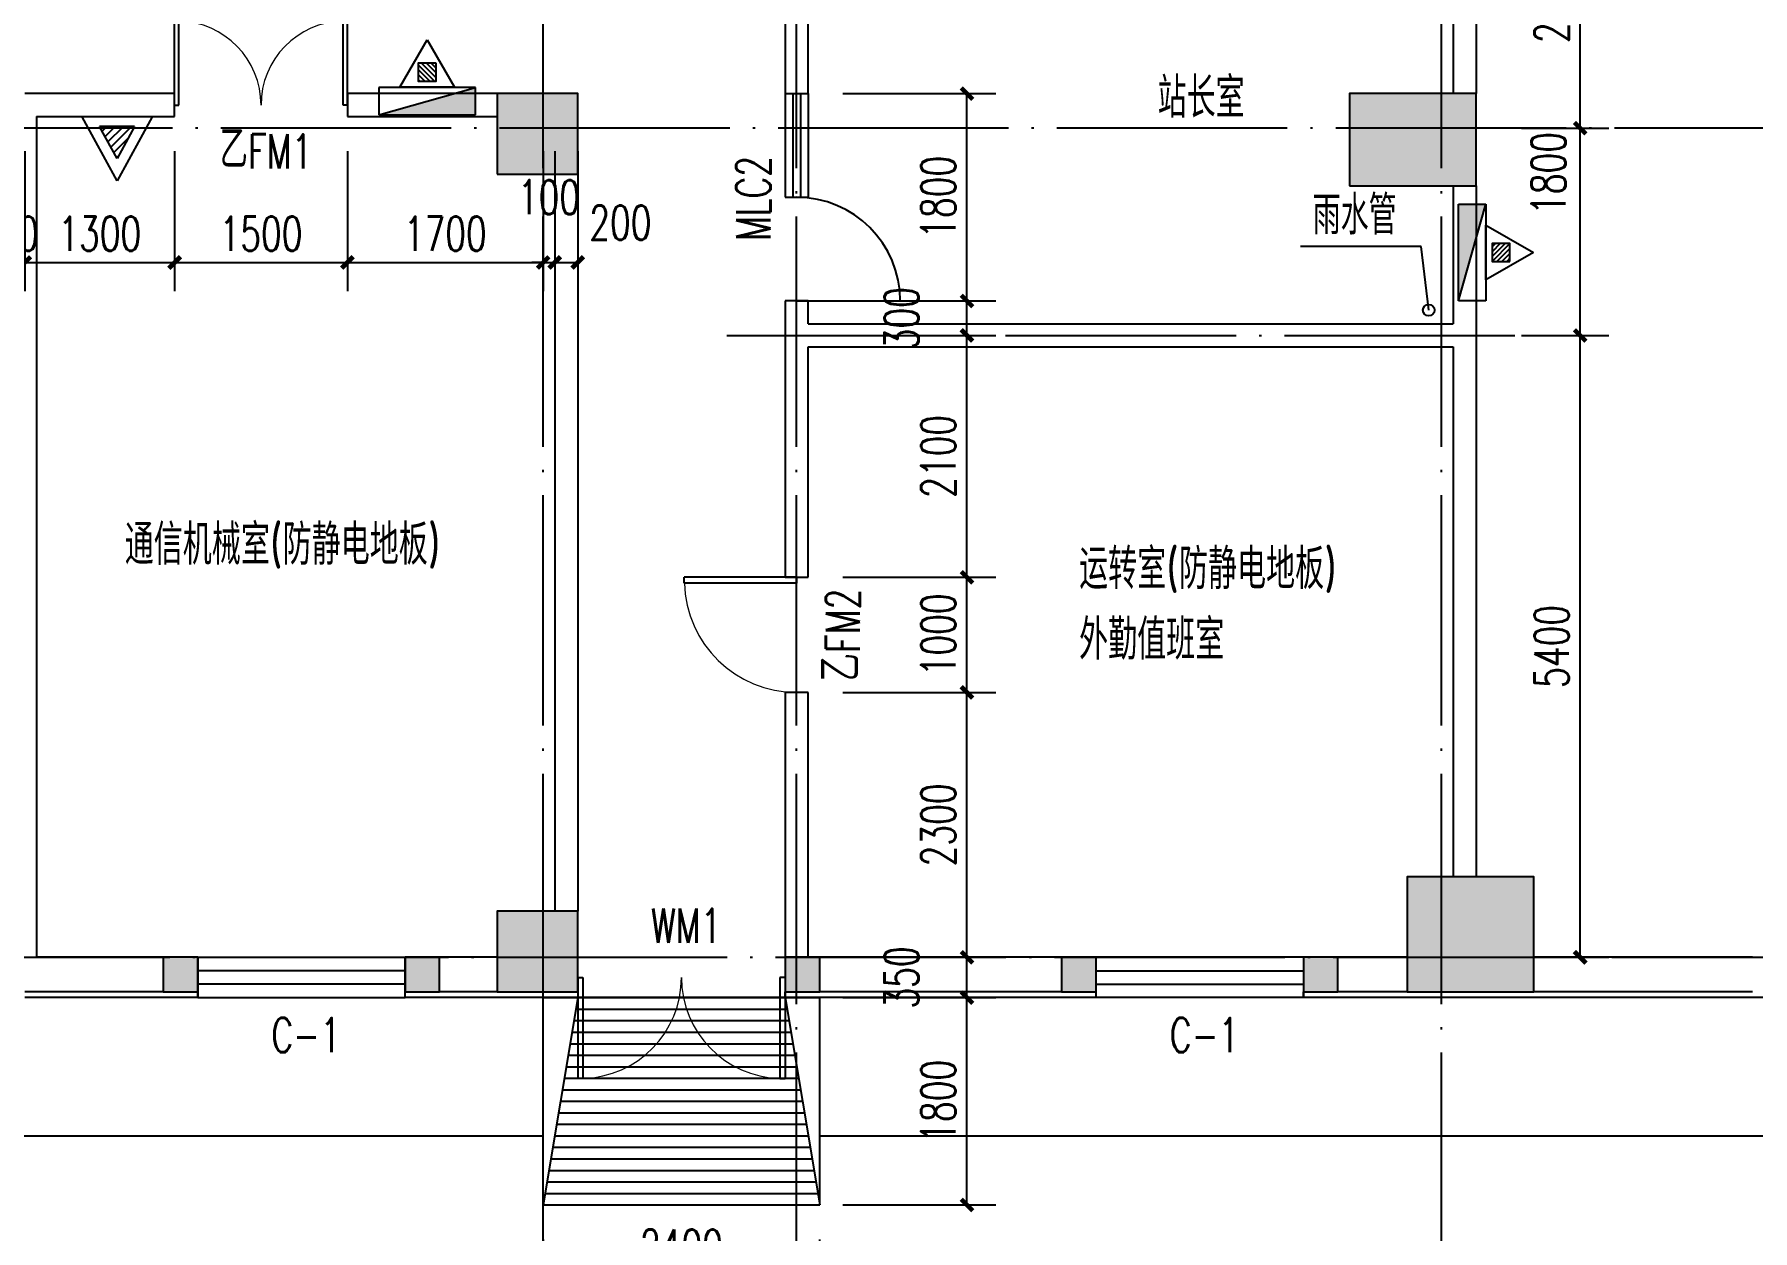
# Model space of a CAD drawing. Extents: x 63793 to 231107, y 20849 to 337643.
# Drawn here: x 154181 to 169099, y 218258 to 228646 of the extents above; entities that cross this region are included whole.
import ezdxf

# ---------------------------------------------------------------- set-up
doc = ezdxf.new("R2010")
doc.units = 0
doc.header["$LTSCALE"] = 1000
doc.header["$MEASUREMENT"] = 0
doc.linetypes.add('DASH', pattern=[0.35, 0.25, -0.1])
doc.linetypes.add('DOTE', pattern=[2.42, 2, -0.2, 0.02, -0.2])
for name, color, linetype in [('COLUMN', 2, 'Continuous'), ('DIM_LEAD', 3, 'Continuous'), ('DOOR_FIRE', 4, 'Continuous'), ('DOOR_FIRE_TEXT', 7, 'Continuous'), ('DOTE', 1, 'DOTE'), ('EQUIP_消火栓', 7, 'Continuous'), ('EQUIP_消防', 7, 'Continuous'), ('PUB_DIM', 3, 'Continuous'), ('PUB_HATCH', 8, 'Continuous'), ('PUB_TEXT', 7, 'Continuous'), ('SURFACE', 6, 'Continuous'), ('WALL', 2, 'Continuous'), ('WINDOW', 4, 'Continuous'), ('WINDOW_TEXT', 7, 'Continuous'), ('新块$0$2D_ROOF', 144, 'Continuous'), ('立面', 255, 'Continuous')]:
    doc.layers.add(name, color=color, linetype=linetype)
doc.styles.add('_TCH_DIM', font='SIMPLEX', dxfattribs={"bigfont": 'GBCBIG'})
doc.styles.add('_TCH_DIM_T3', font='SIMPLEX', dxfattribs={"width": 0.705882, "bigfont": 'GBCBIG'})
doc.styles.add('_TCH_WINDOW', font='SIMPLEX', dxfattribs={"height": 3.5, "bigfont": 'GBCBIG'})
doc.styles.get("Standard").update_dxf_attribs({"font": 'gbenor.shx', "bigfont": 'gbcbig.shx'})
doc.dimstyles.new('_TCH_ARCH&&100', dxfattribs={"dimtxt": 297.5, "dimasz": 100, "dimexe": 250, "dimexo": 300, "dimgap": 100, "dimtad": 1, "dimdec": 0, "dimzin": 0, "dimdsep": 46, "dimtxsty": '_TCH_DIM_T3', "dimblk": 'ARCHTICK', "dimcen": 0.09, "dimclrt": 7, "dimazin": 2, "dimtfac": 1, "dimtdec": 0, "dimtix": 1, "dimtmove": 2, "dimatfit": 3, "dimfxl": 0, "dimtolj": 1, "dimtzin": 0, "dimarcsym": 0})
pattern_1 = [(225, (8072040.91, -3353.694), (35.81160544, -35.81160544), [])]

# ---------------------------------------------------------------- blocks, each defined once
blk = doc.blocks.new('$TwtSys$00000434')
for p, q in [((-0.5, 0.5), (-0.5, -0.5)), ((-0.5, -0.5), (0.5, 0.5)), ((0.5, 0.5), (-0.5, 0.5)), ((0.5, -0.5), (0.5, 0.5)), ((-0.5, -0.5), (0.5, -0.5))]:
    blk.add_line(p, q)
blk.add_solid([(0.5, -0.5), (0.5, 0.5), (-0.5, -0.5)])
blk = doc.blocks.new('$ATTACHMENT$00000214')
h = blk.add_hatch()
h.set_pattern_fill('ANSI31', color=256, scale=200, style=0)
h.set_pattern_definition([(45, (-38543.802, -6842.639), (-17.67767, 17.67767), [])])
h.paths.add_polyline_path([(-65, 2), (65, 2), (65, -128), (-65, -128)])
for points in [[(0, 172), (-198, -172), (198, -172)], [(-65, 2), (65, 2), (65, -128), (-65, -128)]]:
    blk.add_lwpolyline(points, close=True)
blk = doc.blocks.new('dsff')
at = {"layer": '立面'}
h = blk.add_hatch(dxfattribs=at)
h.set_pattern_fill('ANSI31', color=0, scale=405.162065, angle=180, style=0)
h.set_pattern_definition(pattern_1)
h.paths.add_polyline_path([(365551, -9179), (365399, -9458), (365247, -9179)])
h = blk.add_hatch(dxfattribs=at)
h.set_pattern_fill('ANSI31', color=0, scale=405.162065, angle=180, style=0)
h.set_pattern_definition(pattern_1)
h.paths.add_polyline_path([(365551, -9179), (365399, -9458), (365247, -9179)])
h = blk.add_hatch(dxfattribs=at)
h.set_pattern_fill('ANSI31', color=0, scale=405.162065, angle=180, style=0)
h.set_pattern_definition(pattern_1)
h.paths.add_polyline_path([(365551, -9179), (365399, -9458), (365247, -9179)])
h = blk.add_hatch(dxfattribs=at)
h.set_pattern_fill('ANSI31', color=0, scale=405.162065, angle=180, style=0)
h.set_pattern_definition(pattern_1)
h.paths.add_polyline_path([(365551, -9179), (365399, -9458), (365247, -9179)])
at = {"layer": '立面', "color": 0}
for p, q in [((365703, -9094), (365095, -9094)), ((365399, -9652), (365095, -9094)), ((365703, -9094), (365095, -9094)), ((365399, -9652), (365095, -9094)), ((365703, -9094), (365095, -9094)), ((365399, -9652), (365095, -9094)), ((365703, -9094), (365095, -9094)), ((365399, -9652), (365095, -9094)), ((365703, -9094), (365399, -9652)), ((365703, -9094), (365399, -9652)), ((365703, -9094), (365399, -9652)), ((365703, -9094), (365399, -9652)), ((365551, -9179), (365247, -9179)), ((365399, -9458), (365247, -9179)), ((365551, -9179), (365247, -9179)), ((365399, -9458), (365247, -9179)), ((365551, -9179), (365247, -9179)), ((365399, -9458), (365247, -9179)), ((365551, -9179), (365247, -9179)), ((365399, -9458), (365247, -9179)), ((365551, -9179), (365399, -9458)), ((365551, -9179), (365399, -9458)), ((365551, -9179), (365399, -9458)), ((365551, -9179), (365399, -9458))]:
    blk.add_line(p, q, dxfattribs=at)
at = {"layer": 'EQUIP_消火栓', "xscale": 840, "yscale": 240, "zscale": 840}
blk.add_blockref('$TwtSys$00000434', (368091, -8959), dxfattribs=at)
at = {"layer": 'EQUIP_消火栓', "xscale": -840, "yscale": 240, "zscale": 840, "rotation": 270}
blk.add_blockref('$TwtSys$00000434', (377164, -10273), dxfattribs=at)
at = {"layer": 'EQUIP_消防', "xscale": -1.2, "yscale": 1.2, "zscale": 1.2}
blk.add_blockref('$ATTACHMENT$00000214', (368091, -8632), dxfattribs=at)
at = {"layer": 'EQUIP_消防', "xscale": -1.2, "yscale": 1.2, "zscale": 1.2, "rotation": 270}
blk.add_blockref('$ATTACHMENT$00000214', (377490, -10273), dxfattribs=at)
blk = doc.blocks.new('_ArchTick')
at = {"color": 0, "linetype": 'ByBlock', "const_width": 0.4}
blk.add_lwpolyline([(-0.5, -0.5), (0.5, 0.5)], dxfattribs=at)
blk = doc.blocks.new('*D661')
at = {"layer": 'Defpoints', "color": 0, "transparency": 16777216}
for p in [(160899, 228131), (162278, 228131), (160899, 226331)]:
    blk.add_point(p, dxfattribs=at)
at = {"layer": 'PUB_DIM', "color": 0, "lineweight": -2, "transparency": 16777216}
for p, q in [((161199, 228131), (162528, 228131)), ((162278, 226331), (162278, 228131)), ((161199, 226331), (162528, 226331))]:
    blk.add_line(p, q, dxfattribs=at)
at = {"layer": 'PUB_DIM', "color": 0, "lineweight": -2, "transparency": 16777216, "xscale": 100, "yscale": 100, "zscale": 100}
for p, rotation in [((162278, 228131), 90), ((162278, 226331), 270)]:
    blk.add_blockref('_ArchTick', p, dxfattribs=dict(at, rotation=rotation))
at = {"layer": 'PUB_DIM', "color": 7, "transparency": 16777216, "insert": (162029, 227231), "char_height": 297.5, "attachment_point": 5, "rotation": 90, "style": '_TCH_DIM_T3'}
blk.add_mtext('\\A1;1800', dxfattribs=at)
blk = doc.blocks.new('*D662')
at = {"layer": 'Defpoints', "color": 0, "transparency": 16777216}
for p in [(160899, 226331), (162278, 226331), (160899, 226031)]:
    blk.add_point(p, dxfattribs=at)
at = {"layer": 'PUB_DIM', "color": 0, "lineweight": -2, "transparency": 16777216}
for p, q in [((161199, 226331), (162528, 226331)), ((162278, 226031), (162278, 226331)), ((161199, 226031), (162528, 226031))]:
    blk.add_line(p, q, dxfattribs=at)
at = {"layer": 'PUB_DIM', "color": 0, "lineweight": -2, "transparency": 16777216, "xscale": 100, "yscale": 100, "zscale": 100}
for p, rotation in [((162278, 226331), 90), ((162278, 226031), 270)]:
    blk.add_blockref('_ArchTick', p, dxfattribs=dict(at, rotation=rotation))
at = {"layer": 'PUB_DIM', "color": 7, "transparency": 16777216, "insert": (161710, 226181), "char_height": 297.5, "attachment_point": 5, "rotation": 90, "style": '_TCH_DIM_T3'}
blk.add_mtext('\\A1;300', dxfattribs=at)
blk = doc.blocks.new('*D663')
at = {"layer": 'Defpoints', "color": 0, "transparency": 16777216}
for p in [(160899, 226031), (162278, 226031), (160899, 223931)]:
    blk.add_point(p, dxfattribs=at)
at = {"layer": 'PUB_DIM', "color": 0, "lineweight": -2, "transparency": 16777216}
for p, q in [((161199, 226031), (162528, 226031)), ((162278, 223931), (162278, 226031)), ((161199, 223931), (162528, 223931))]:
    blk.add_line(p, q, dxfattribs=at)
at = {"layer": 'PUB_DIM', "color": 0, "lineweight": -2, "transparency": 16777216, "xscale": 100, "yscale": 100, "zscale": 100}
for p, rotation in [((162278, 226031), 90), ((162278, 223931), 270)]:
    blk.add_blockref('_ArchTick', p, dxfattribs=dict(at, rotation=rotation))
at = {"layer": 'PUB_DIM', "color": 7, "transparency": 16777216, "insert": (162029, 224981), "char_height": 297.5, "attachment_point": 5, "rotation": 90, "style": '_TCH_DIM_T3'}
blk.add_mtext('\\A1;2100', dxfattribs=at)
blk = doc.blocks.new('*D664')
at = {"layer": 'Defpoints', "color": 0, "transparency": 16777216}
for p in [(160899, 223931), (162278, 223931), (160899, 222931)]:
    blk.add_point(p, dxfattribs=at)
at = {"layer": 'PUB_DIM', "color": 0, "lineweight": -2, "transparency": 16777216}
for p, q in [((161199, 223931), (162528, 223931)), ((162278, 222931), (162278, 223931)), ((161199, 222931), (162528, 222931))]:
    blk.add_line(p, q, dxfattribs=at)
at = {"layer": 'PUB_DIM', "color": 0, "lineweight": -2, "transparency": 16777216, "xscale": 100, "yscale": 100, "zscale": 100}
for p, rotation in [((162278, 223931), 90), ((162278, 222931), 270)]:
    blk.add_blockref('_ArchTick', p, dxfattribs=dict(at, rotation=rotation))
at = {"layer": 'PUB_DIM', "color": 7, "transparency": 16777216, "insert": (162029, 223431), "char_height": 297.5, "attachment_point": 5, "rotation": 90, "style": '_TCH_DIM_T3'}
blk.add_mtext('\\A1;1000', dxfattribs=at)
blk = doc.blocks.new('*D665')
at = {"layer": 'Defpoints', "color": 0, "transparency": 16777216}
for p in [(160899, 222931), (162278, 222931), (160899, 220631)]:
    blk.add_point(p, dxfattribs=at)
at = {"layer": 'PUB_DIM', "color": 0, "lineweight": -2, "transparency": 16777216}
for p, q in [((161199, 222931), (162528, 222931)), ((162278, 220631), (162278, 222931)), ((161199, 220631), (162528, 220631))]:
    blk.add_line(p, q, dxfattribs=at)
at = {"layer": 'PUB_DIM', "color": 0, "lineweight": -2, "transparency": 16777216, "xscale": 100, "yscale": 100, "zscale": 100}
for p, rotation in [((162278, 222931), 90), ((162278, 220631), 270)]:
    blk.add_blockref('_ArchTick', p, dxfattribs=dict(at, rotation=rotation))
at = {"layer": 'PUB_DIM', "color": 7, "transparency": 16777216, "insert": (162029, 221781), "char_height": 297.5, "attachment_point": 5, "rotation": 90, "style": '_TCH_DIM_T3'}
blk.add_mtext('\\A1;2300', dxfattribs=at)
blk = doc.blocks.new('*D666')
at = {"layer": 'Defpoints', "color": 0, "transparency": 16777216}
for p in [(160899, 220631), (162278, 220631), (160899, 220281)]:
    blk.add_point(p, dxfattribs=at)
at = {"layer": 'PUB_DIM', "color": 0, "lineweight": -2, "transparency": 16777216}
for p, q in [((161199, 220631), (162528, 220631)), ((162278, 220281), (162278, 220631)), ((161199, 220281), (162528, 220281))]:
    blk.add_line(p, q, dxfattribs=at)
at = {"layer": 'PUB_DIM', "color": 0, "lineweight": -2, "transparency": 16777216, "xscale": 100, "yscale": 100, "zscale": 100}
for p, rotation in [((162278, 220631), 90), ((162278, 220281), 270)]:
    blk.add_blockref('_ArchTick', p, dxfattribs=dict(at, rotation=rotation))
at = {"layer": 'PUB_DIM', "color": 7, "transparency": 16777216, "insert": (161710, 220456), "char_height": 297.5, "attachment_point": 5, "rotation": 90, "style": '_TCH_DIM_T3'}
blk.add_mtext('\\A1;350', dxfattribs=at)
blk = doc.blocks.new('*D667')
at = {"layer": 'Defpoints', "color": 0, "transparency": 16777216}
for p in [(160899, 220281), (162278, 220281), (160899, 218481)]:
    blk.add_point(p, dxfattribs=at)
at = {"layer": 'PUB_DIM', "color": 0, "lineweight": -2, "transparency": 16777216}
for p, q in [((161199, 220281), (162528, 220281)), ((162278, 218481), (162278, 220281)), ((161199, 218481), (162528, 218481))]:
    blk.add_line(p, q, dxfattribs=at)
at = {"layer": 'PUB_DIM', "color": 0, "lineweight": -2, "transparency": 16777216, "xscale": 100, "yscale": 100, "zscale": 100}
for p, rotation in [((162278, 220281), 90), ((162278, 218481), 270)]:
    blk.add_blockref('_ArchTick', p, dxfattribs=dict(at, rotation=rotation))
at = {"layer": 'PUB_DIM', "color": 7, "transparency": 16777216, "insert": (162029, 219381), "char_height": 297.5, "attachment_point": 5, "rotation": 90, "style": '_TCH_DIM_T3'}
blk.add_mtext('\\A1;1800', dxfattribs=at)
blk = doc.blocks.new('*D730')
at = {"layer": 'Defpoints', "color": 0, "transparency": 16777216}
for p in [(158599, 218481), (160999, 218481), (160999, 217869)]:
    blk.add_point(p, dxfattribs=at)
at = {"layer": 'PUB_DIM', "color": 0, "lineweight": -2, "transparency": 16777216}
for p, q in [((158599, 218181), (158599, 217619)), ((160999, 218181), (160999, 217619)), ((158599, 217869), (160999, 217869))]:
    blk.add_line(p, q, dxfattribs=at)
at = {"layer": 'PUB_DIM', "color": 0, "lineweight": -2, "transparency": 16777216, "xscale": 100, "yscale": 100, "zscale": 100, "rotation": 180}
blk.add_blockref('_ArchTick', (158599, 217869), dxfattribs=at)
at = {"layer": 'PUB_DIM', "color": 0, "lineweight": -2, "transparency": 16777216, "xscale": 100, "yscale": 100, "zscale": 100}
blk.add_blockref('_ArchTick', (160999, 217869), dxfattribs=at)
at = {"layer": 'PUB_DIM', "color": 7, "transparency": 16777216, "insert": (159799, 218118), "char_height": 297.5, "attachment_point": 5, "style": '_TCH_DIM_T3'}
blk.add_mtext('\\A1;2400', dxfattribs=at)
blk = doc.blocks.new('*D1153')
at = {"layer": 'Defpoints', "color": 0, "transparency": 16777216}
for p in [(153799, 227931), (154099, 227931), (154099, 226665)]:
    blk.add_point(p, dxfattribs=at)
at = {"layer": 'PUB_DIM', "color": 0, "lineweight": -2, "transparency": 16777216}
for p, q in [((153799, 227631), (153799, 226415)), ((154099, 227631), (154099, 226415)), ((153799, 226665), (153699, 226665)), ((153799, 226665), (154099, 226665)), ((154099, 226665), (154199, 226665))]:
    blk.add_line(p, q, dxfattribs=at)
at = {"layer": 'PUB_DIM', "color": 0, "lineweight": -2, "transparency": 16777216, "xscale": 100, "yscale": 100, "zscale": 100}
blk.add_blockref('_ArchTick', (153799, 226665), dxfattribs=at)
at = {"layer": 'PUB_DIM', "color": 0, "lineweight": -2, "transparency": 16777216, "xscale": 100, "yscale": 100, "zscale": 100, "rotation": 180}
blk.add_blockref('_ArchTick', (154099, 226665), dxfattribs=at)
at = {"layer": 'PUB_DIM', "color": 7, "transparency": 16777216, "insert": (153949, 226914), "char_height": 297.5, "attachment_point": 5, "style": '_TCH_DIM_T3'}
blk.add_mtext('\\A1;300', dxfattribs=at)
blk = doc.blocks.new('*D1154')
at = {"layer": 'Defpoints', "color": 0, "transparency": 16777216}
for p in [(154099, 227931), (155399, 227931), (155399, 226665)]:
    blk.add_point(p, dxfattribs=at)
at = {"layer": 'PUB_DIM', "color": 0, "lineweight": -2, "transparency": 16777216}
for p, q in [((154099, 227631), (154099, 226415)), ((155399, 227631), (155399, 226415)), ((154099, 226665), (155399, 226665))]:
    blk.add_line(p, q, dxfattribs=at)
at = {"layer": 'PUB_DIM', "color": 0, "lineweight": -2, "transparency": 16777216, "xscale": 100, "yscale": 100, "zscale": 100, "rotation": 180}
blk.add_blockref('_ArchTick', (154099, 226665), dxfattribs=at)
at = {"layer": 'PUB_DIM', "color": 0, "lineweight": -2, "transparency": 16777216, "xscale": 100, "yscale": 100, "zscale": 100}
blk.add_blockref('_ArchTick', (155399, 226665), dxfattribs=at)
at = {"layer": 'PUB_DIM', "color": 7, "transparency": 16777216, "insert": (154749, 226914), "char_height": 297.5, "attachment_point": 5, "style": '_TCH_DIM_T3'}
blk.add_mtext('\\A1;1300', dxfattribs=at)
blk = doc.blocks.new('*D1155')
at = {"layer": 'Defpoints', "color": 0, "transparency": 16777216}
for p in [(155399, 227931), (156899, 227931), (156899, 226665)]:
    blk.add_point(p, dxfattribs=at)
at = {"layer": 'PUB_DIM', "color": 0, "lineweight": -2, "transparency": 16777216}
for p, q in [((155399, 227631), (155399, 226415)), ((156899, 227631), (156899, 226415)), ((155399, 226665), (156899, 226665))]:
    blk.add_line(p, q, dxfattribs=at)
at = {"layer": 'PUB_DIM', "color": 0, "lineweight": -2, "transparency": 16777216, "xscale": 100, "yscale": 100, "zscale": 100, "rotation": 180}
blk.add_blockref('_ArchTick', (155399, 226665), dxfattribs=at)
at = {"layer": 'PUB_DIM', "color": 0, "lineweight": -2, "transparency": 16777216, "xscale": 100, "yscale": 100, "zscale": 100}
blk.add_blockref('_ArchTick', (156899, 226665), dxfattribs=at)
at = {"layer": 'PUB_DIM', "color": 7, "transparency": 16777216, "insert": (156149, 226914), "char_height": 297.5, "attachment_point": 5, "style": '_TCH_DIM_T3'}
blk.add_mtext('\\A1;1500', dxfattribs=at)
blk = doc.blocks.new('*D1156')
at = {"layer": 'Defpoints', "color": 0, "transparency": 16777216}
for p in [(156899, 227931), (158599, 227931), (158599, 226665)]:
    blk.add_point(p, dxfattribs=at)
at = {"layer": 'PUB_DIM', "color": 0, "lineweight": -2, "transparency": 16777216}
for p, q in [((156899, 227631), (156899, 226415)), ((158599, 227631), (158599, 226415)), ((156899, 226665), (158599, 226665))]:
    blk.add_line(p, q, dxfattribs=at)
at = {"layer": 'PUB_DIM', "color": 0, "lineweight": -2, "transparency": 16777216, "xscale": 100, "yscale": 100, "zscale": 100, "rotation": 180}
blk.add_blockref('_ArchTick', (156899, 226665), dxfattribs=at)
at = {"layer": 'PUB_DIM', "color": 0, "lineweight": -2, "transparency": 16777216, "xscale": 100, "yscale": 100, "zscale": 100}
blk.add_blockref('_ArchTick', (158599, 226665), dxfattribs=at)
at = {"layer": 'PUB_DIM', "color": 7, "transparency": 16777216, "insert": (157749, 226914), "char_height": 297.5, "attachment_point": 5, "style": '_TCH_DIM_T3'}
blk.add_mtext('\\A1;1700', dxfattribs=at)
blk = doc.blocks.new('*D1157')
at = {"layer": 'Defpoints', "color": 0, "transparency": 16777216}
for p in [(158599, 227931), (158699, 227931), (158699, 226665)]:
    blk.add_point(p, dxfattribs=at)
at = {"layer": 'PUB_DIM', "color": 0, "lineweight": -2, "transparency": 16777216}
for p, q in [((158599, 227631), (158599, 226415)), ((158699, 227631), (158699, 226415)), ((158599, 226665), (158499, 226665)), ((158599, 226665), (158699, 226665)), ((158699, 226665), (158799, 226665))]:
    blk.add_line(p, q, dxfattribs=at)
at = {"layer": 'PUB_DIM', "color": 0, "lineweight": -2, "transparency": 16777216, "xscale": 100, "yscale": 100, "zscale": 100}
blk.add_blockref('_ArchTick', (158599, 226665), dxfattribs=at)
at = {"layer": 'PUB_DIM', "color": 0, "lineweight": -2, "transparency": 16777216, "xscale": 100, "yscale": 100, "zscale": 100, "rotation": 180}
blk.add_blockref('_ArchTick', (158699, 226665), dxfattribs=at)
at = {"layer": 'PUB_DIM', "color": 7, "transparency": 16777216, "insert": (158649, 227232), "char_height": 297.5, "attachment_point": 5, "style": '_TCH_DIM_T3'}
blk.add_mtext('\\A1;100', dxfattribs=at)
blk = doc.blocks.new('*D1158')
at = {"layer": 'Defpoints', "color": 0, "transparency": 16777216}
for p in [(158699, 227931), (158899, 227931), (158899, 226665)]:
    blk.add_point(p, dxfattribs=at)
at = {"layer": 'PUB_DIM', "color": 0, "lineweight": -2, "transparency": 16777216}
for p, q in [((158699, 227631), (158699, 226415)), ((158899, 227631), (158899, 226415)), ((158699, 226665), (158899, 226665))]:
    blk.add_line(p, q, dxfattribs=at)
at = {"layer": 'PUB_DIM', "color": 0, "lineweight": -2, "transparency": 16777216, "xscale": 100, "yscale": 100, "zscale": 100, "rotation": 180}
blk.add_blockref('_ArchTick', (158699, 226665), dxfattribs=at)
at = {"layer": 'PUB_DIM', "color": 0, "lineweight": -2, "transparency": 16777216, "xscale": 100, "yscale": 100, "zscale": 100}
blk.add_blockref('_ArchTick', (158899, 226665), dxfattribs=at)
at = {"layer": 'PUB_DIM', "color": 7, "transparency": 16777216, "insert": (159269, 227010), "char_height": 297.5, "attachment_point": 5, "style": '_TCH_DIM_T3'}
blk.add_mtext('\\A1;200', dxfattribs=at)
blk = doc.blocks.new('*D1270')
at = {"layer": 'Defpoints', "color": 0, "transparency": 16777216}
for p in [(166794, 230031), (167602, 230031), (166794, 227831)]:
    blk.add_point(p, dxfattribs=at)
at = {"layer": 'PUB_DIM', "color": 0, "lineweight": -2, "transparency": 16777216}
for p, q in [((167094, 230031), (167852, 230031)), ((167602, 227831), (167602, 230031)), ((167094, 227831), (167852, 227831))]:
    blk.add_line(p, q, dxfattribs=at)
at = {"layer": 'PUB_DIM', "color": 0, "lineweight": -2, "transparency": 16777216, "xscale": 100, "yscale": 100, "zscale": 100}
for p, rotation in [((167602, 230031), 90), ((167602, 227831), 270)]:
    blk.add_blockref('_ArchTick', p, dxfattribs=dict(at, rotation=rotation))
at = {"layer": 'PUB_DIM', "color": 7, "transparency": 16777216, "insert": (167354, 228931), "char_height": 297.5, "attachment_point": 5, "rotation": 90, "style": '_TCH_DIM_T3'}
blk.add_mtext('\\A1;2200', dxfattribs=at)
blk = doc.blocks.new('*D1271')
at = {"layer": 'Defpoints', "color": 0, "transparency": 16777216}
for p in [(166794, 227831), (167602, 227831), (166794, 226031)]:
    blk.add_point(p, dxfattribs=at)
at = {"layer": 'PUB_DIM', "color": 0, "lineweight": -2, "transparency": 16777216}
for p, q in [((167094, 227831), (167852, 227831)), ((167602, 226031), (167602, 227831)), ((167094, 226031), (167852, 226031))]:
    blk.add_line(p, q, dxfattribs=at)
at = {"layer": 'PUB_DIM', "color": 0, "lineweight": -2, "transparency": 16777216, "xscale": 100, "yscale": 100, "zscale": 100}
for p, rotation in [((167602, 227831), 90), ((167602, 226031), 270)]:
    blk.add_blockref('_ArchTick', p, dxfattribs=dict(at, rotation=rotation))
at = {"layer": 'PUB_DIM', "color": 7, "transparency": 16777216, "insert": (167327, 227438), "char_height": 297.5, "attachment_point": 5, "rotation": 90, "style": '_TCH_DIM_T3'}
blk.add_mtext('\\A1;1800', dxfattribs=at)
blk = doc.blocks.new('*D1272')
at = {"layer": 'Defpoints', "color": 0, "transparency": 16777216}
for p in [(166794, 226031), (167602, 226031), (166794, 220631)]:
    blk.add_point(p, dxfattribs=at)
at = {"layer": 'PUB_DIM', "color": 0, "lineweight": -2, "transparency": 16777216}
for p, q in [((167094, 226031), (167852, 226031)), ((167602, 220631), (167602, 226031)), ((167094, 220631), (167852, 220631))]:
    blk.add_line(p, q, dxfattribs=at)
at = {"layer": 'PUB_DIM', "color": 0, "lineweight": -2, "transparency": 16777216, "xscale": 100, "yscale": 100, "zscale": 100}
for p, rotation in [((167602, 226031), 90), ((167602, 220631), 270)]:
    blk.add_blockref('_ArchTick', p, dxfattribs=dict(at, rotation=rotation))
at = {"layer": 'PUB_DIM', "color": 7, "transparency": 16777216, "insert": (167354, 223331), "char_height": 297.5, "attachment_point": 5, "rotation": 90, "style": '_TCH_DIM_T3'}
blk.add_mtext('\\A1;5400', dxfattribs=at)
blk = doc.blocks.new('_FZH')
blk.add_lwpolyline([(-0.5, -0.5), (0.5, -0.5), (0.5, 0.5), (-0.5, 0.5)], close=True)
at = {"layer": 'PUB_HATCH'}
blk.add_solid([(-0.5, -0.5), (0.5, -0.5), (-0.5, 0.5), (0.5, 0.5)], dxfattribs=at)
blk = doc.blocks.new('$WINLIB2D$00000001')
for p, q in [((-0.5, 0.5), (0.5, 0.5)), ((-0.5, 0.5), (-0.5, -0.5)), ((0.5, -0.5), (0.5, 0.5)), ((0.5, 0.1667), (-0.5, 0.1667)), ((0.5, -0.1667), (-0.5, -0.1667)), ((-0.5, -0.5), (0.5, -0.5))]:
    blk.add_line(p, q)
blk = doc.blocks.new('$DorLib2D$00000002')
for p, q in [((-0.5, 0), (-0.5, 0.4875)), ((-0.475, 0.4875), (-0.5, 0.4875)), ((-0.475, 0), (-0.475, 0.4875)), ((0.475, 0), (0.475, 0.4875)), ((0.475, 0.4875), (0.5, 0.4875)), ((0.5, 0), (0.5, 0.4875)), ((-0.5, 0), (-0.475, 0)), ((0.5, 0), (0.475, 0))]:
    blk.add_line(p, q)
at = {"lineweight": 13}
for centre, start, end in [((-0.4875, 0), 0, 88.53072), ((0.4875, 0), 91.46928, 180)]:
    blk.add_arc(centre, 0.4875, start, end, dxfattribs=at)
blk = doc.blocks.new('$DorLib2D$00000001')
for p, q in [((0.45, 0.975), (0.5, 0.975)), ((0.45, 0), (0.45, 0.975)), ((0.5, 0), (0.5, 0.975)), ((0.5, 0), (0.45, 0))]:
    blk.add_line(p, q)
at = {"lineweight": 13}
blk.add_arc((0.475, 0), 0.975, 91.4693, 180, dxfattribs=at)

msp = doc.modelspace()

# ---------------------------------------------------------------- linework, layer by layer
at = {"color": 9}
for p, q in [((158599.3, 218481.2), (158599.3, 220281.2)), ((158599.3, 220281.2), (160999.3, 220281.2)), ((158899.3, 220281.2), (158599.3, 218481.2)), ((160699.3, 220281.2), (160999.3, 218481.2)), ((160999.3, 218481.2), (160999.3, 220281.2)), ((158865.9, 220081.2), (160732.6, 220081.2)), ((158882.6, 220181.2), (160715.9, 220181.2)), ((158849.3, 219981.2), (160749.3, 219981.2)), ((158815.9, 219781.2), (160782.6, 219781.2)), ((158832.6, 219881.2), (160765.9, 219881.2)), ((158799.3, 219681.2), (160799.3, 219681.2)), ((158765.9, 219481.2), (160832.6, 219481.2)), ((158782.6, 219581.2), (160815.9, 219581.2)), ((158749.3, 219381.2), (160849.3, 219381.2)), ((158715.9, 219181.2), (160882.6, 219181.2)), ((158732.6, 219281.2), (160865.9, 219281.2)), ((158699.3, 219081.2), (160899.3, 219081.2)), ((158665.9, 218881.2), (160932.6, 218881.2)), ((158682.6, 218981.2), (160915.9, 218981.2)), ((158649.3, 218781.2), (160949.3, 218781.2)), ((158615.9, 218581.2), (160982.6, 218581.2)), ((158632.6, 218681.2), (160965.9, 218681.2)), ((158599.3, 218481.2), (160999.3, 218481.2))]:
    msp.add_line(p, q, dxfattribs=at)
for points in [[(141449.3, 221830.8), (141449.3, 219081), (158599.3, 219081)], [(160999.3, 219081), (169399.3, 219081)]]:
    msp.add_lwpolyline(points)
at = {"layer": 'DIM_LEAD'}
for p, q in [((166222.8, 226803), (165174.3, 226803)), ((166286.9, 226250.3), (166222.8, 226803))]:
    msp.add_line(p, q, dxfattribs=at)
at = {"layer": 'DOTE'}
for p, q in [((158599.3, 217804.9), (158599.3, 243987.7)), ((166399.3, 217804.9), (166399.3, 243631.2)), ((160799.3, 217804.9), (160799.3, 233416)), ((206199.3, 227831.2), (138837, 227831.2)), ((160194.1, 226031.2), (167413.1, 226031.2)), ((138837, 220631.2), (206199.3, 220631.2))]:
    msp.add_line(p, q, dxfattribs=at)
at = {"layer": 'SURFACE'}
for p, q in [((155449.3, 220281.2), (154099.3, 220281.2)), ((155599.3, 220281.2), (155449.3, 220281.2)), ((155599.3, 220281.2), (155599.3, 220331.2)), ((157399.3, 220281.2), (157399.3, 220331.2)), ((157549.3, 220281.2), (157399.3, 220281.2)), ((158899.3, 220281.2), (157549.3, 220281.2)), ((160699.3, 220281.2), (160699.3, 220331.2)), ((160799.3, 220281.2), (160699.3, 220281.2)), ((163249.3, 220281.2), (160799.3, 220281.2)), ((163399.3, 220281.2), (163249.3, 220281.2)), ((163399.3, 220281.2), (163399.3, 220331.2)), ((165199.3, 220281.2), (165199.3, 220331.2)), ((165349.3, 220281.2), (165199.3, 220281.2)), ((166399.3, 220281.2), (165349.3, 220281.2)), ((169249.3, 220281.2), (166399.3, 220281.2))]:
    msp.add_line(p, q, dxfattribs=at)
at = {"layer": 'WALL'}
for p, q in [((160699.3, 229931.2), (160699.3, 228131)), ((160899.3, 228131), (160899.3, 229931.2)), ((166699.3, 229031.2), (166699.3, 228131.2)), ((166499.3, 228931.2), (166499.3, 228131.2)), ((155399, 228131.2), (154099.3, 228131.2)), ((155399, 227931.2), (155399, 228131.2)), ((158199.3, 228131.2), (156899, 228131.2)), ((156899, 228131.2), (156899, 227931.2)), ((160699.3, 228131), (160899.3, 228131)), ((154199.3, 227931.2), (155399, 227931.2)), ((154199.3, 227931.2), (154199.3, 220631.2)), ((156899, 227931.2), (158199.3, 227931.2)), ((158699.3, 227431.2), (158699.3, 221031.2)), ((158899.3, 227431.2), (158899.3, 221031.2)), ((166499.3, 227331.2), (166499.3, 226131.2)), ((166699.3, 227331.2), (166699.3, 226031.2)), ((160899.3, 226331), (160699.3, 226331)), ((160699.3, 226331), (160699.3, 226031.2)), ((160899.3, 226131.2), (160899.3, 226331)), ((160699.3, 226031.2), (160699.3, 223931.2)), ((160899.3, 226131.2), (166499.3, 226131.2)), ((166699.3, 226031.2), (166699.3, 221331.2)), ((160899.3, 225931.2), (166499.3, 225931.2)), ((160899.3, 223931.2), (160899.3, 225931.2)), ((166499.3, 225931.2), (166499.3, 221331.2)), ((160699.3, 223931.2), (160899.3, 223931.2)), ((160899.3, 222931.2), (160699.3, 222931.2)), ((160699.3, 222931.2), (160699.3, 220631.2)), ((160899.3, 220631.2), (160899.3, 222931.2)), ((155299.3, 220631.2), (154199.3, 220631.2)), ((158199.3, 220631.2), (157699.3, 220631.2)), ((163099.3, 220631.2), (160999.3, 220631.2)), ((166099.3, 220631.2), (165499.3, 220631.2)), ((169099.3, 220631.2), (167199.3, 220631.2)), ((155299.3, 220331.2), (154099.3, 220331.2)), ((158199.3, 220331.2), (157699.3, 220331.2)), ((163099.3, 220331.2), (160999.3, 220331.2)), ((166099.3, 220331.2), (165499.3, 220331.2)), ((169099.3, 220331.2), (167199.3, 220331.2))]:
    msp.add_line(p, q, dxfattribs=at)
at = {"layer": 'WINDOW'}
for p, q in [((160699.3, 228131), (160699.3, 227231)), ((160765.9, 228131), (160765.9, 227231)), ((160832.6, 228131), (160832.6, 227231)), ((160899.3, 228131), (160899.3, 227231)), ((160699.3, 227231), (160899.3, 227231)), ((160799.3, 226331), (161699.3, 226331)), ((160699.3, 220281.2), (158899.3, 220281.2))]:
    msp.add_line(p, q, dxfattribs=at)
msp.add_arc((160799.3, 226331), 900, 0, 90, dxfattribs=at)
at = {"layer": '新块$0$2D_ROOF', "color": 3}
msp.add_circle((166286.9, 226250.3), 50, dxfattribs=at)

# ---------------------------------------------------------------- block references
msp.add_blockref('dsff', (-210499.8, 237024.7))
at = {"layer": 'COLUMN'}
for p, xscale, yscale, zscale in [((158549.3, 227781.2), 699.9969482419547, 700.0000000000873, 700.0000000000873), ((166149.3, 227731.2), 1100.003051758045, 800.0000000000873, 800.0000000000873), ((166649.3, 220831.2), 1100.003051758045, 1000.001525878761, 1000.001525878761), ((158549.3, 220681.2), 699.9969482419547, 700.0015258788189, 700.0015258788189), ((155449.3, 220481.2), 300, 300, 300), ((163249.3, 220481.2), 300, 300, 300)]:
    msp.add_blockref('_FZH', p, dxfattribs=dict(at, xscale=xscale, yscale=yscale, zscale=zscale))
at = {"layer": 'COLUMN', "xscale": 300, "yscale": 300, "zscale": 300, "rotation": 90}
for p in [(157549.3, 220481.2), (160849.3, 220481.2), (165349.3, 220481.2)]:
    msp.add_blockref('_FZH', p, dxfattribs=at)
at = {"layer": 'DOOR_FIRE', "xscale": -1500, "yscale": -1500, "zscale": 200, "rotation": 180}
msp.add_blockref('$DorLib2D$00000002', (156149, 228031.2), dxfattribs=at)
at = {"layer": 'WINDOW', "xscale": -1000, "yscale": -1000, "zscale": -1000, "rotation": 269.9999999999964}
msp.add_blockref('$DorLib2D$00000001', (160799.3, 223431.2), dxfattribs=at)
at = {"layer": 'WINDOW'}
ref = msp.add_blockref('$DorLib2D$00000002', (159799.3, 220456.2), dxfattribs=dict(at, xscale=1800, yscale=1800, zscale=1800, rotation=180))
ref.add_attrib('A', 'WM1', (159534.3, 220757.4), dxfattribs={"layer": 'WINDOW_TEXT', "height": 297.5, "style": '_TCH_WINDOW', "width": 0.705882})
ref = msp.add_blockref('$WINLIB2D$00000001', (156499.3, 220456.2), dxfattribs=dict(at, xscale=-1800, yscale=-350, zscale=-1800, rotation=180))
ref.add_attrib('A', 'C-1', (156239.3, 219807.4), dxfattribs={"layer": 'WINDOW_TEXT', "height": 297.5, "style": '_TCH_WINDOW', "width": 0.705882})
ref = msp.add_blockref('$WINLIB2D$00000001', (164299.3, 220456.2), dxfattribs=dict(at, xscale=1800, yscale=-350, zscale=1800, rotation=180))
ref.add_attrib('A', 'C-1', (164039.3, 219807.4), dxfattribs={"layer": 'WINDOW_TEXT', "height": 297.5, "style": '_TCH_WINDOW', "width": 0.705882})

# ---------------------------------------------------------------- texts
at = {"linetype": 'DASH', "char_height": 350, "attachment_point": 1}
for s, insert, width in [('站长室', (163933.4, 228271.7), 1954.304), ('通信机械室(防静电地板)', (154965.7, 224390), 3091.402), ('运转室(防静电地板)', (163251.6, 224179.2), 2365.353), ('外勤值班室', (163251.6, 223565.2), 2365.353)]:
    msp.add_mtext(s, dxfattribs=dict(at, insert=insert, width=width))
at = {"layer": 'DOOR_FIRE_TEXT', "style": '_TCH_WINDOW'}
msp.add_text('乙', height=337.6, rotation=360, dxfattribs=at).set_placement((155791.1, 227481.2))
at = {"layer": 'DOOR_FIRE_TEXT', "style": '_TCH_WINDOW', "width": 0.705882}
msp.add_text('FM1', height=297.5, rotation=360, dxfattribs=at).set_placement((156036.8, 227481.2))
at = {"layer": 'PUB_TEXT', "style": '_TCH_DIM'}
msp.add_text('雨水管', height=337.59, dxfattribs=at).set_placement((165279.3, 226908))
at = {"layer": 'WINDOW_TEXT', "style": '_TCH_WINDOW', "width": 0.705882}
for s, p in [('MLC2', (160573, 226851)), ('FM2', (161349.3, 223274))]:
    msp.add_text(s, height=297.5, rotation=90, dxfattribs=at).set_placement(p)
at = {"layer": 'WINDOW_TEXT', "style": '_TCH_WINDOW'}
msp.add_text('乙', height=337.6, rotation=90, dxfattribs=at).set_placement((161349.3, 223028.3))

# ---------------------------------------------------------------- dimensions: what is measured, and where the dimension line sits
at = {"layer": 'PUB_DIM'}
for p1, p2, distance, text, picture, middle in [((166794.2, 227831.2), (166794.2, 230031.2), -808.1, '2200', '*D1270', (167353.5, 228931.2)), ((160899.3, 226331), (160899.3, 228131), -1378.6, '1800', '*D661', (162029.1, 227231)), ((153799.3, 227931.2), (154099.3, 227931.2), -1266.3, '300', '*D1153', (153949.3, 226913.6)), ((154099.3, 227931.2), (155399, 227931.2), -1266.3, '1300', '*D1154', (154749.1, 226913.6)), ((155399, 227931.2), (156899, 227931.2), -1266.3, '1500', '*D1155', (156149, 226913.6)), ((156899, 227931.2), (158599.3, 227931.2), -1266.3, '1700', '*D1156', (157749.1, 226913.6)), ((160899.3, 223931.2), (160899.3, 226031.2), -1378.6, '2100', '*D663', (162029.1, 224981.2)), ((166794.2, 220631.2), (166794.2, 226031.2), -808.1, '5400', '*D1272', (167353.5, 223331.2)), ((160899.3, 222931.2), (160899.3, 223931.2), -1378.6, '1000', '*D664', (162029.1, 223431.2)), ((160899.3, 220631.2), (160899.3, 222931.2), -1378.6, '2300', '*D665', (162029.1, 221781.2)), ((160899.3, 218481.2), (160899.3, 220281.2), -1378.6, '1800', '*D667', (162029.1, 219381.2)), ((158599.3, 218481.2), (160999.3, 218481.2), -611.9, '2400', '*D730', (159799.3, 218118))]:
    dim = msp.add_aligned_dim(p1=p1, p2=p2, distance=distance, text=text, dimstyle='_TCH_ARCH&&100', dxfattribs=at)
    dim.commit()
    dim.dimension.update_dxf_attribs({"geometry": picture, "text_midpoint": middle})
for base, p1, p2, angle, text, picture, middle in [((158699.3, 226664.9), (158599.3, 227931.2), (158699.3, 227931.2), 0, '100', '*D1157', (158649.3, 227232.4)), ((158899.3, 226664.9), (158699.3, 227931.2), (158899.3, 227931.2), 0, '200', '*D1158', (159269.3, 227009.9)), ((167602.3, 227831.2), (166794.2, 226031.2), (166794.2, 227831.2), 90, '1800', '*D1271', (167327.3, 227438.1)), ((162277.9, 226331), (160899.3, 226031.2), (160899.3, 226331), 90, '300', '*D662', (161710.4, 226181.1)), ((162277.9, 220631.2), (160899.3, 220281.2), (160899.3, 220631.2), 90, '350', '*D666', (161710.4, 220456.2))]:
    dim = msp.add_linear_dim(base=base, p1=p1, p2=p2, angle=angle, text=text, dimstyle='_TCH_ARCH&&100', dxfattribs=at)
    dim.commit()
    dim.dimension.update_dxf_attribs({"geometry": picture, "text_midpoint": middle, "dimtype": 129})

doc.saveas('drawing.dxf')
